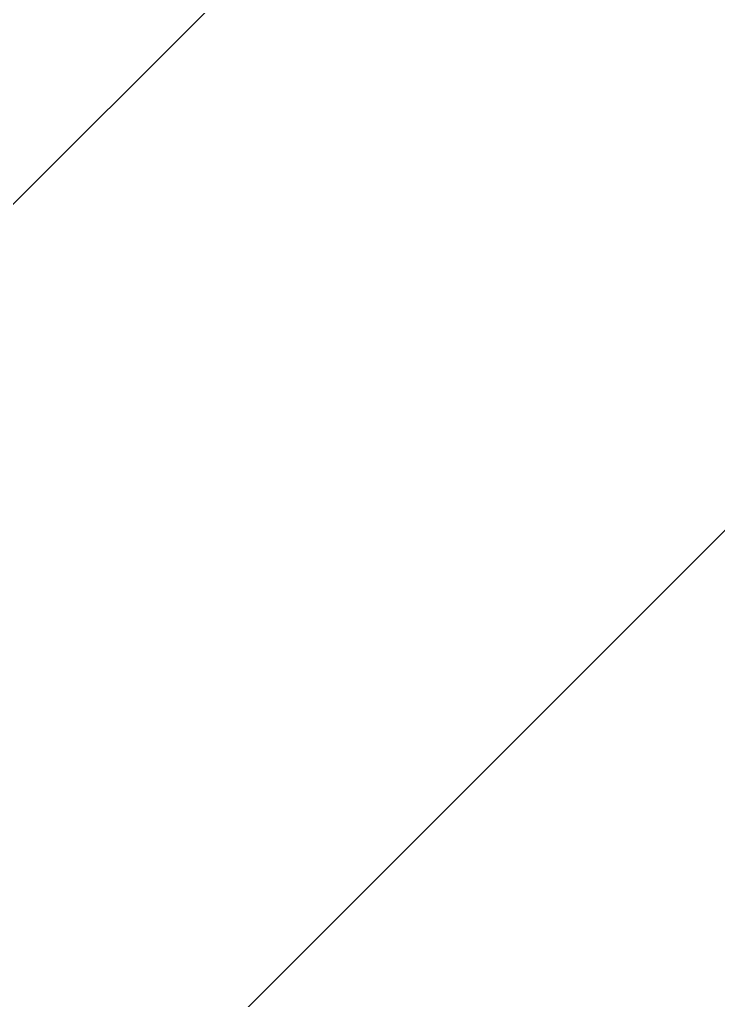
# Model space of a CAD drawing. Header units: millimetres. Extents: x 538266 to 1167394, y 114608 to 637157.
# Drawn here: x 829789 to 830696, y 168699 to 169972 of the extents above; entities that cross this region are included whole.
import ezdxf

# ---------------------------------------------------------------- set-up
doc = ezdxf.new("R2010")
doc.units = ezdxf.units.MM
doc.layers.add('ФВ-5', color=7, linetype='Continuous')

msp = doc.modelspace()

# ---------------------------------------------------------------- hatches: boundary and pattern name
at = {"layer": 'ФВ-5'}
h = msp.add_hatch(dxfattribs=at)
h.set_pattern_fill('ANSI31', color=3, scale=300)
h.paths.add_polyline_path([(849237.8, 163561), (849237.8, 164465.5, -0.27475), (849124.9, 164655.5, -0.245742), (849217.8, 164833.2), (849217.8, 165213.2), (845769.5, 165213.2, -0.618518), (845382.3, 165213.2), (843647.8, 165213.2), (843647.8, 164913.2), (842747.8, 164913.2), (842747.8, 165213.2), (842667.8, 165213.2), (842667.8, 164793.2), (841647.8, 164793.2), (841647.8, 164713.2), (841647.8, 161813.2), (841647.8, 161313.2), (841647.8, 160413.2), (841647.8, 158613.2), (841647.8, 158389.4, -0.260437), (841750.8, 158205.2, -0.260437), (841647.8, 158020.9), (841647.8, 157055.6, -0.260437), (841750.8, 156871.3, -0.260437), (841647.8, 156687.1), (841647.8, 156333.2), (842017.8, 156333.2), (842017.8, 156113.2), (849237.8, 156113.2), (849237.8, 156880.9, -0.27475), (849124.9, 157071, -0.27475), (849237.8, 157261), (849237.8, 160413.2), (849217.8, 160413.2), (849217.8, 161313.2), (849218.5, 162377, -0.246803), (849124.9, 162555.2, -0.27475), (849237.8, 162745.2), (849237.8, 163180.9, -0.27475), (849124.9, 163371, -0.27475)])
h.paths.add_polyline_path([(845558.6, 161396), (845008.6, 161396, -1), (845008.6, 161996), (845558.6, 161996, -1)], flags=16)
h.paths.add_polyline_path([(842291.6, 157558.9, -1), (841691.6, 157558.9, -1)], flags=16)
h.paths.add_polyline_path([(849124.9, 171855.5, -0.27475), (849237.8, 172045.6), (849237.8, 172480.9, -0.27475), (849124.9, 172671, -0.27475), (849237.8, 172861), (849237.8, 173765.5, -0.27475), (849124.9, 173955.5, -0.27475), (849237.8, 174145.6), (849237.8, 174163.2), (849217.8, 174163.2), (849217.8, 174513.2), (844057.8, 174513.2), (844057.8, 174513.2), (844057.8, 174213.2), (843157.8, 174213.2), (843157.8, 174513.2), (843077.8, 174513.2), (843077.8, 174093.2), (842057.8, 174093.2), (842057.8, 173373.2), (842057.8, 172433.2), (841647.8, 172433.2), (841647.8, 172363.2), (841647.8, 170613.2), (841647.8, 169713.2), (841647.8, 169339.4, -0.260437), (841750.8, 169155.2, -0.260437), (841647.8, 168970.9), (841670.8, 167335.5, -1), (842270.8, 167335.5, -1), (841670.8, 167335.5), (841650.7, 166353.8, -0.256246), (841750.8, 166171.3, -0.105217), (841732, 166083.2), (841867.8, 166083.2), (841867.8, 165413.2), (845385.9, 165413.2, -0.594367), (845765.9, 165413.2), (849217.8, 165413.2), (849217.8, 165913.2), (849218.1, 166193.1, -0.246072), (849124.9, 166371, -0.27475), (849237.8, 166561), (849237.8, 169713.2), (849213.5, 169713.2), (849217.8, 169717.5), (849217.8, 170613.2), (849218.9, 171677.1, -0.247282)])
h.paths.add_polyline_path([(845615.6, 168700.6), (845065.6, 168700.6, -1), (845065.6, 169300.6), (845615.6, 169300.6, -1)], flags=16)
h.paths.add_polyline_path([(836927.8, 171813.2), (836927.8, 172713.2), (836927.8, 172987.1, -0.260437), (836824.9, 173171.3, -0.260437), (836927.8, 173355.6), (836927.8, 175970.9, -0.260437), (836824.9, 176155.2, -0.260437), (836927.8, 176339.4), (836927.8, 176413.2), (836927.8, 176913.2), (833193.3, 176913.2, -0.618518), (832806.2, 176913.2), (829360.5, 176913.2), (829357.8, 176910.6), (829357.8, 176413.2), (829357.7, 176237.4, -0.255873), (829457.6, 176055.2, -0.284268), (829337.8, 175861.6), (829337.8, 172713.2), (829357.8, 172713.2), (829357.8, 171813.2), (829357.2, 170753.9, -0.256632), (829457.6, 170571.3, -0.284268), (829337.8, 170377.8), (829337.8, 169948.7, -0.284268), (829457.6, 169755.2, -0.284268), (829337.8, 169561.6), (829337.8, 168664.9, -0.284268), (829457.6, 168471.3, -0.255743), (829357.8, 168289.1), (829357.8, 167813.2), (832809.7, 167813.2, -0.594367), (833189.8, 167813.2), (834927.8, 167813.2), (834927.8, 168113.2), (835827.8, 168113.2), (835827.8, 167813.2), (835907.8, 167813.2), (835907.8, 168233.2), (836927.8, 168233.2), (836927.8, 168313.2)])
h.paths.add_polyline_path([(832552.1, 172650.6), (832002.1, 172650.6, -1), (832002.1, 173250.6), (832552.1, 173250.6, -1)], flags=16)
h.paths.add_polyline_path([(836927.8, 166670.9, -0.260437), (836824.9, 166855.2, -0.105217), (836843.6, 166943.2), (836707.8, 166943.2), (836707.8, 167613.2), (833193.3, 167613.2, -0.618518), (832806.2, 167613.2), (829357.8, 167613.2), (829357.8, 167113.2), (829357.7, 166937.5, -0.255913), (829457.6, 166755.2, -0.284268), (829337.8, 166561.6), (829337.8, 163413.2), (829357.8, 163413.2), (829357.8, 162513.2), (829357, 161454.1, -0.256955), (829457.6, 161271.3, -0.284268), (829337.8, 161077.8), (829337.8, 160648.7, -0.284268), (829457.6, 160455.2, -0.284268), (829337.8, 160261.6), (829337.8, 159364.9, -0.284268), (829457.6, 159171.3, -0.255743), (829357.8, 158989.1), (829357.8, 158513.2), (832809.7, 158513.3, -0.59466), (833189.8, 158513.3), (834927.8, 158513.4), (834927.8, 158513.4), (834927.8, 158813.4), (835827.8, 158813.4), (835827.8, 158513.4), (835907.8, 158513.4), (835907.8, 158933.4), (836927.8, 158933.4), (836927.8, 159013.2), (836927.8, 159543.2), (836927.8, 161303.2), (836927.8, 161813.2), (836927.8, 162513.2), (836927.8, 163413.2), (836927.8, 163687.1, -0.260437), (836824.9, 163871.3, -0.260437), (836927.8, 164055.6)])
h.paths.add_polyline_path([(832518.2, 163600.5), (831968.2, 163600.5, -1), (831968.2, 164200.5), (832518.2, 164200.5, -1)], flags=16)

doc.saveas('drawing.dxf')
